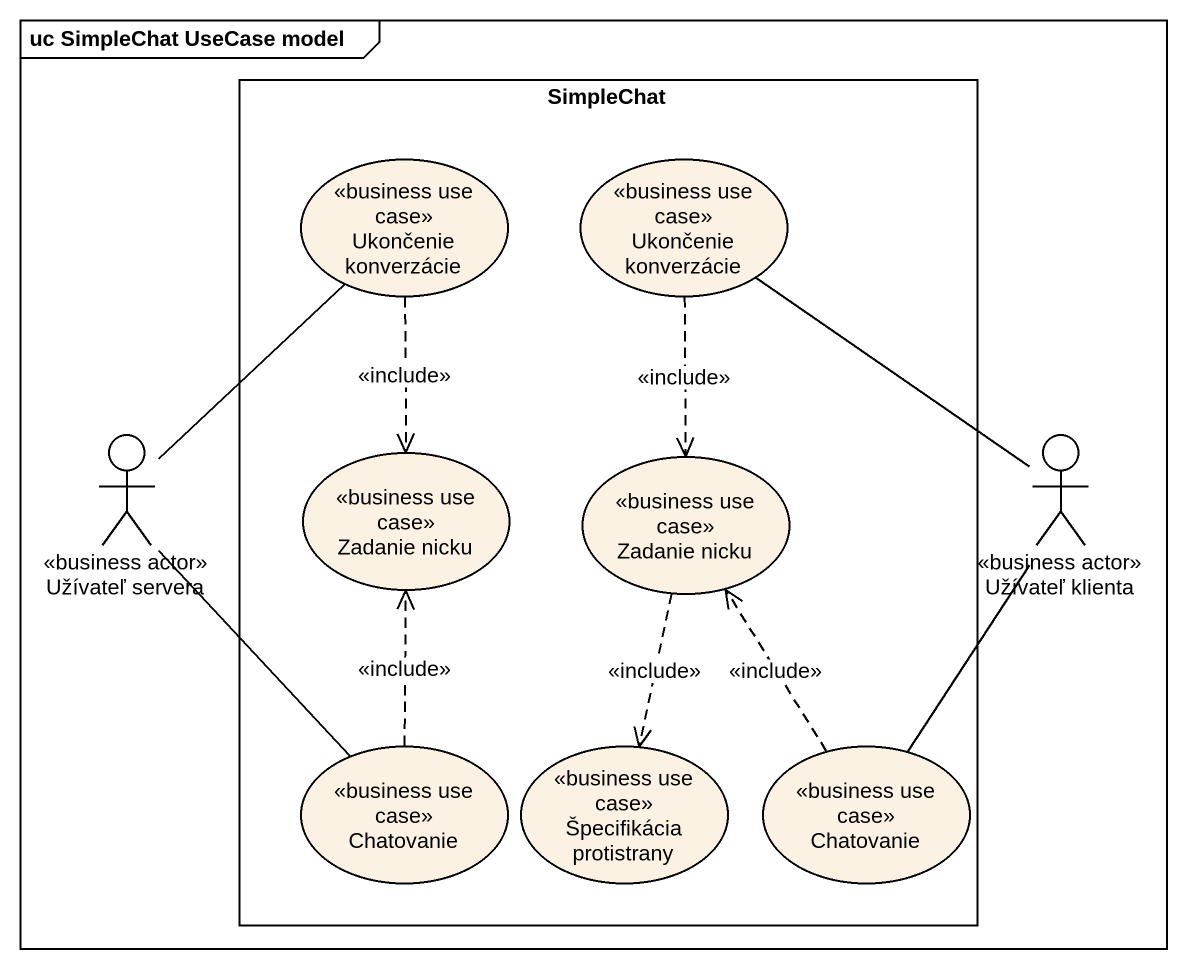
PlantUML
@startuml
mainframe uc SimpleChat UseCase model
rectangle SimpleChat {
  usecase "Ukončenie konverzácie" as Ukončenie_konverzácie <<business use case>>
  usecase "Ukončenie konverzácie" as Ukončenie_konverzácie_2 <<business use case>>
  usecase "Zadanie nicku" as Zadanie_nicku <<business use case>>
  usecase "Zadanie nicku" as Zadanie_nicku_2 <<business use case>>
  usecase Chatovanie <<business use case>>
  usecase "Špecifikácia protistrany" as Špecifikácia_protistrany <<business use case>>
  usecase "Chatovanie" as Chatovanie_2 <<business use case>>
}
actor "Užívateľ servera" as Užívateľ_servera <<business actor>>
actor "Užívateľ klienta" as Užívateľ_klienta <<business actor>>
Ukončenie_konverzácie ..> Zadanie_nicku : <<include>>
Ukončenie_konverzácie_2 ..> Zadanie_nicku_2 : <<include>>
Užívateľ_servera -up- Ukončenie_konverzácie
Užívateľ_servera -- Chatovanie
Zadanie_nicku_2 ..> Špecifikácia_protistrany : <<include>>
Užívateľ_klienta -up- Ukončenie_konverzácie_2
Užívateľ_klienta -- Chatovanie_2
Chatovanie .up.> Zadanie_nicku : <<include>>
Chatovanie_2 .up.> Zadanie_nicku_2 : <<include>>
@enduml
